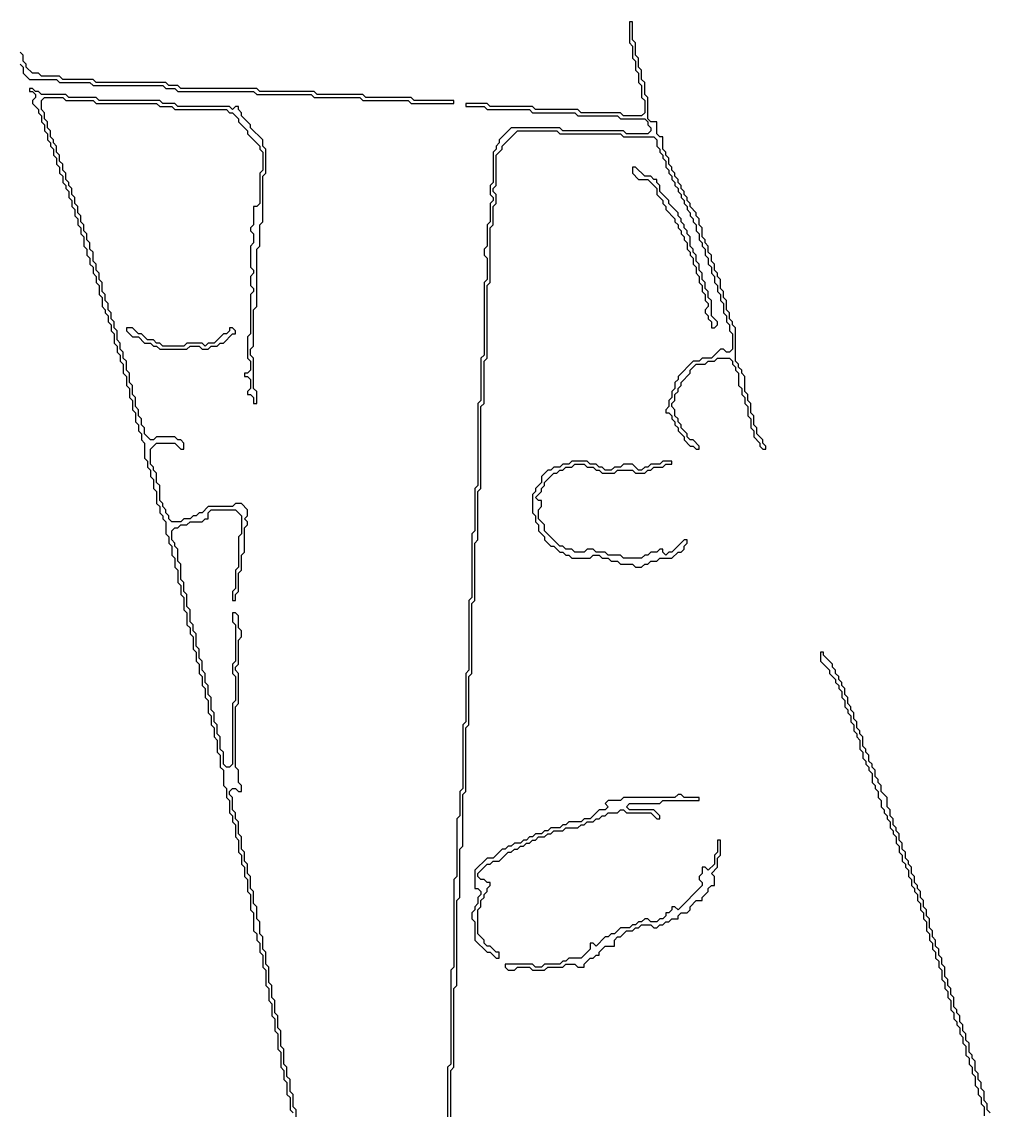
# Model space of a CAD drawing. Header units: metres. Extents: x 0 to 500, y 0 to 703.
# Drawn here: x 272.31 to 312.25, y 213.6 to 258.5 of the extents above; entities that cross this region are included whole.
import ezdxf

# ---------------------------------------------------------------- set-up
doc = ezdxf.new("R2010")
doc.units = ezdxf.units.M

msp = doc.modelspace()

# ---------------------------------------------------------------- linework, layer by layer
for points in [[(290, 212.5), (290, 215.25), (290.125, 215.375), (290.125, 218.625), (290.25, 218.75), (290.25, 222.25), (290.375, 222.375), (290.375, 224.375), (290.5, 224.5), (290.5, 226.625), (290.625, 226.75), (290.625, 229.375), (290.75, 229.5), (290.75, 231.5), (290.875, 231.625), (290.875, 234.5), (291, 234.625), (291, 237), (291.125, 237.125), (291.125, 239.125), (291.25, 239.25), (291.25, 242.625), (291.375, 242.75), (291.375, 244.5), (291.5, 244.625), (291.5, 247.625), (291.625, 247.75), (291.625, 250), (291.75, 250.125), (291.75, 250.875), (291.875, 251), (291.875, 251.375), (291.75, 251.5), (291.75, 251.625), (291.875, 251.75), (291.875, 253), (292.125, 253.25), (292.125, 253.375), (292.75, 254), (294.375, 254), (294.5, 253.875), (297, 253.875), (297.125, 253.75), (298.375, 253.75), (298.5, 253.625), (298.5, 253.375), (298.625, 253.25), (298.625, 253.125), (298.75, 253), (298.75, 252.875), (298.875, 252.75), (298.875, 252.5), (299, 252.375), (299, 252.25), (299.125, 252.125), (299.125, 252), (299.25, 251.875), (299.25, 251.75), (299.375, 251.625), (299.375, 251.5), (299.5, 251.375), (299.5, 251.25), (299.625, 251.125), (299.625, 251), (299.75, 250.875), (299.75, 250.75), (299.875, 250.625), (299.875, 250.5), (300, 250.375), (300, 250.25), (300.125, 250.125), (300.125, 249.875), (300.25, 249.75), (300.25, 249.5), (300.375, 249.375), (300.375, 249.25), (300.5, 249.125), (300.5, 248.875), (300.625, 248.75), (300.625, 248.5), (300.75, 248.375), (300.75, 248.125), (300.875, 248), (300.875, 247.75), (301, 247.625), (301, 247.375), (301.125, 247.25), (301.125, 247), (301.25, 246.875), (301.25, 246.5), (301.375, 246.375), (301.375, 246.125), (301.5, 246), (301.5, 245.75), (301.625, 245.625), (301.625, 245), (301.5, 244.875), (301.375, 244.875), (301.25, 245), (301.125, 245), (300.75, 244.625), (300.375, 244.625), (300.25, 244.5), (300, 244.5), (299.375, 243.875), (299.375, 243.75), (299.25, 243.625), (299.25, 243.375), (299.125, 243.25), (299.125, 243), (299, 242.875), (299, 242.625), (298.875, 242.5), (298.875, 242.375), (299, 242.375), (299.125, 242.25), (299.125, 242.125), (299.25, 242), (299.25, 241.875), (299.375, 241.75), (299.375, 241.625), (299.625, 241.375), (299.625, 241.25), (299.875, 241), (300, 241), (300.125, 240.875), (300.25, 240.875), (300.25, 241), (300, 241.25), (299.875, 241.25), (299.75, 241.375), (299.75, 241.5), (299.5, 241.75), (299.5, 241.875), (299.375, 242), (299.375, 242.125), (299.25, 242.25), (299.25, 242.5), (299.125, 242.625), (299.125, 242.75), (299.25, 242.875), (299.25, 243.125), (299.375, 243.25), (299.375, 243.375), (299.5, 243.5), (299.5, 243.625), (299.875, 244), (299.875, 244.125), (300.125, 244.375), (300.5, 244.375), (300.625, 244.5), (300.875, 244.5), (301, 244.625), (301.5, 244.625), (301.625, 244.5), (301.625, 244.375), (301.75, 244.25), (301.75, 244.125), (301.875, 244), (301.875, 243.5), (302, 243.375), (302, 243.125), (302.125, 243), (302.125, 242.75), (302.25, 242.625), (302.25, 242.25), (302.375, 242.125), (302.375, 241.75), (302.5, 241.625), (302.5, 241.375), (302.75, 241.125), (302.75, 241), (302.875, 240.875), (303, 240.875), (303, 241), (302.875, 241.125), (302.875, 241.25), (302.625, 241.5), (302.625, 241.75), (302.5, 241.875), (302.5, 242.25), (302.375, 242.375), (302.375, 242.75), (302.25, 242.875), (302.25, 243.125), (302.125, 243.25), (302.125, 243.875), (302, 244), (302, 244.125), (301.875, 244.25), (301.875, 244.375), (301.75, 244.5), (301.75, 245.875), (301.625, 246), (301.625, 246.125), (301.5, 246.25), (301.5, 246.5), (301.375, 246.625), (301.375, 247), (301.25, 247.125), (301.25, 247.375), (301.125, 247.5), (301.125, 247.875), (301, 248), (301, 248.125), (300.875, 248.25), (300.875, 248.5), (300.75, 248.625), (300.75, 248.875), (300.625, 249), (300.625, 249.25), (300.5, 249.375), (300.5, 249.5), (300.375, 249.625), (300.375, 250), (300.25, 250.125), (300.25, 250.375), (300.125, 250.5), (300.125, 250.625), (299.875, 250.875), (299.875, 251), (299.75, 251.125), (299.75, 251.25), (299.625, 251.375), (299.625, 251.5), (299.5, 251.625), (299.5, 251.75), (299.375, 251.875), (299.375, 252), (299.25, 252.125), (299.25, 252.25), (299.125, 252.375), (299.125, 252.5), (299, 252.625), (299, 252.875), (298.875, 253), (298.875, 253.125), (298.75, 253.25), (298.75, 253.75), (298.625, 253.75), (298.5, 253.875), (298.5, 254.375), (298.25, 254.375), (298.125, 254.5), (298.125, 255.375), (298, 255.5), (298, 256), (297.875, 256.125), (297.875, 256.5), (297.75, 256.625), (297.75, 257), (297.625, 257.125), (297.625, 257.625), (297.5, 257.75), (297.5, 258.5), (297.375, 258.5), (297.375, 257.625), (297.5, 257.5), (297.5, 257), (297.625, 256.875), (297.625, 256.5), (297.75, 256.375), (297.75, 256), (297.875, 255.875), (297.875, 255.375), (298, 255.25), (298, 254.75), (297.875, 254.625), (297.125, 254.625), (297, 254.75), (295.375, 254.75), (295.25, 254.875), (293.5, 254.875), (293.375, 255), (291.625, 255), (291.5, 255.125), (290.625, 255.125), (290.625, 255), (291.375, 255), (291.5, 254.875), (293.25, 254.875), (293.375, 254.75), (295.125, 254.75), (295.25, 254.625), (296.875, 254.625), (297, 254.5), (298, 254.5), (298.125, 254.375), (298.125, 254.25), (298.25, 254.125), (298.25, 254), (298.125, 253.875), (297.25, 253.875), (297.125, 254), (294.625, 254), (294.5, 254.125), (292.5, 254.125), (292, 253.625), (292, 253.5), (291.875, 253.375), (291.875, 253.25), (291.75, 253.125), (291.75, 251.875), (291.625, 251.75), (291.625, 251.375), (291.75, 251.25), (291.75, 251.125), (291.625, 251), (291.625, 250.25), (291.5, 250.125), (291.5, 249.25), (291.375, 249.125), (291.375, 248.875), (291.5, 248.75), (291.5, 247.875), (291.375, 247.75), (291.375, 244.75), (291.25, 244.625), (291.25, 242.875), (291.125, 242.75), (291.125, 239.375), (291, 239.25), (291, 237.5), (290.875, 237.375), (290.875, 234.75), (290.75, 234.625), (290.75, 231.75), (290.625, 231.625), (290.625, 229.625), (290.5, 229.5), (290.5, 226.875), (290.375, 226.75), (290.375, 225.75), (290.25, 225.625), (290.25, 223.25), (290.125, 223.125), (290.125, 219.5), (290, 219.375), (290, 215.5), (289.875, 215.375), (289.875, 212.625)], [(272.25, 256.75), (272.375, 256.625), (272.375, 256.375), (272.625, 256.125), (273.75, 256.125), (273.875, 256), (275.125, 256), (275.25, 255.875), (278.125, 255.875), (278.25, 255.75), (278.625, 255.75), (278.75, 255.625), (281.875, 255.625), (282, 255.5), (284.25, 255.5), (284.375, 255.375), (286.25, 255.375), (286.375, 255.25), (288.25, 255.25), (288.375, 255.125), (290.125, 255.125), (290.125, 255.25), (288.5, 255.25), (288.375, 255.375), (286.5, 255.375), (286.375, 255.5), (284.5, 255.5), (284.375, 255.625), (282.125, 255.625), (282, 255.75), (278.875, 255.75), (278.75, 255.875), (278.375, 255.875), (278.25, 256), (275.375, 256), (275.25, 256.125), (274, 256.125), (273.875, 256.25), (273.125, 256.25), (273, 256.375), (272.75, 256.375), (272.5, 256.625), (272.5, 256.75), (272.375, 256.875), (272.375, 257.125), (272.25, 257.25)], [(283.625, 213), (283.625, 213.625), (283.5, 213.75), (283.5, 214.25), (283.375, 214.375), (283.375, 214.875), (283.25, 215), (283.25, 215.375), (283.125, 215.5), (283.125, 216.125), (283, 216.25), (283, 216.875), (282.875, 217), (282.875, 217.5), (282.75, 217.625), (282.75, 218.125), (282.625, 218.25), (282.625, 218.75), (282.5, 218.875), (282.5, 219.5), (282.375, 219.625), (282.375, 220.125), (282.25, 220.25), (282.25, 220.75), (282.125, 220.875), (282.125, 221.375), (282, 221.5), (282, 222), (281.875, 222.125), (281.875, 222.625), (281.75, 222.75), (281.75, 223.25), (281.625, 223.375), (281.625, 223.75), (281.5, 223.875), (281.5, 224.25), (281.375, 224.375), (281.375, 224.875), (281.25, 225), (281.25, 225.5), (281.125, 225.625), (281.125, 225.875), (281, 226), (281, 226.5), (280.875, 226.625), (280.875, 226.75), (281, 226.875), (281.125, 226.875), (281.25, 226.75), (281.375, 226.75), (281.375, 227), (281.25, 227.125), (281.25, 227.625), (281.125, 227.75), (281.125, 230.25), (281.25, 230.375), (281.25, 231.625), (281.125, 231.75), (281.125, 231.875), (281.25, 232), (281.25, 233), (281.375, 233.125), (281.375, 233.375), (281.25, 233.5), (281.25, 234), (281.125, 234.125), (281, 234.125), (281, 233.75), (281.125, 233.625), (281.125, 232.125), (281, 232), (281, 231.625), (281.125, 231.5), (281.125, 230.5), (281, 230.375), (281, 227.875), (280.875, 227.75), (280.75, 227.75), (280.625, 227.875), (280.625, 228.375), (280.5, 228.5), (280.5, 229), (280.375, 229.125), (280.375, 229.5), (280.25, 229.625), (280.25, 230), (280.125, 230.125), (280.125, 230.625), (280, 230.75), (280, 231.125), (279.875, 231.25), (279.875, 231.625), (279.75, 231.75), (279.75, 232.125), (279.625, 232.25), (279.625, 232.625), (279.5, 232.75), (279.5, 233.25), (279.375, 233.375), (279.375, 233.625), (279.25, 233.75), (279.25, 234.25), (279.125, 234.375), (279.125, 234.875), (279, 235), (279, 235.375), (278.875, 235.5), (278.875, 236.125), (278.75, 236.25), (278.75, 236.75), (278.625, 236.875), (278.625, 237), (278.5, 237.125), (278.5, 237.5), (278.625, 237.625), (278.75, 237.625), (278.875, 237.75), (279.125, 237.75), (279.25, 237.875), (279.75, 237.875), (279.875, 238), (280, 238), (280, 238.25), (280.125, 238.375), (281.125, 238.375), (281.375, 238.125), (281.375, 237.375), (281.25, 237.25), (281.25, 236), (281.125, 235.875), (281.125, 235.125), (281, 235), (281, 234.625), (281.125, 234.625), (281.125, 234.875), (281.25, 235), (281.25, 235.75), (281.375, 235.875), (281.375, 236.5), (281.5, 236.625), (281.5, 237.625), (281.625, 237.75), (281.625, 237.875), (281.5, 238), (281.625, 238.125), (281.625, 238.375), (281.375, 238.625), (281.125, 238.625), (281, 238.5), (280, 238.5), (279.75, 238.25), (279.625, 238.25), (279.5, 238.125), (279.375, 238.125), (279.25, 238), (279, 238), (278.875, 237.875), (278.5, 237.875), (278.375, 238), (278.375, 238.125), (278.25, 238.25), (278.25, 238.375), (278.125, 238.5), (278.125, 238.625), (278, 238.75), (278, 239.375), (277.875, 239.5), (277.875, 239.875), (277.75, 240), (277.75, 240.125), (277.625, 240.25), (277.625, 240.875), (277.875, 241.125), (278.625, 241.125), (278.875, 240.875), (279, 240.875), (279, 241.125), (278.875, 241.25), (278.75, 241.25), (278.625, 241.375), (277.875, 241.375), (277.75, 241.25), (277.625, 241.25), (277.375, 241.5), (277.375, 241.75), (277.25, 241.875), (277.25, 242.125), (277.125, 242.25), (277.125, 242.5), (277, 242.625), (277, 243), (276.875, 243.125), (276.875, 243.5), (276.75, 243.625), (276.75, 244), (276.625, 244.125), (276.625, 244.5), (276.5, 244.625), (276.5, 244.875), (276.375, 245), (276.375, 245.25), (276.25, 245.375), (276.25, 245.75), (276.125, 245.875), (276.125, 246.125), (276, 246.25), (276, 246.5), (275.875, 246.625), (275.875, 246.875), (275.75, 247), (275.75, 247.25), (275.625, 247.375), (275.625, 247.75), (275.5, 247.875), (275.5, 248.125), (275.375, 248.25), (275.375, 248.5), (275.25, 248.625), (275.25, 249), (275.125, 249.125), (275.125, 249.375), (275, 249.5), (275, 249.75), (274.875, 249.875), (274.875, 250.125), (274.75, 250.25), (274.75, 250.5), (274.625, 250.625), (274.625, 250.875), (274.5, 251), (274.5, 251.25), (274.375, 251.375), (274.375, 251.625), (274.25, 251.75), (274.25, 251.875), (274.125, 252), (274.125, 252.25), (274, 252.375), (274, 252.625), (273.875, 252.75), (273.875, 253), (273.75, 253.125), (273.75, 253.375), (273.625, 253.5), (273.625, 253.625), (273.5, 253.75), (273.5, 254), (273.375, 254.125), (273.375, 254.375), (273.25, 254.5), (273.25, 254.75), (273.125, 254.875), (273.125, 255.25), (273.25, 255.375), (274, 255.375), (274.125, 255.25), (275.25, 255.25), (275.375, 255.125), (277.875, 255.125), (278, 255), (278.5, 255), (278.625, 254.875), (280.75, 254.875), (280.875, 254.75), (281, 254.75), (281.25, 254.5), (281.25, 254.375), (281.625, 254), (281.625, 253.875), (282.125, 253.375), (282.125, 253.25), (282.25, 253.125), (282.25, 252.375), (282.125, 252.25), (282.125, 251), (282, 250.875), (281.875, 250.875), (281.875, 250.125), (281.75, 250), (281.75, 249.875), (281.875, 249.75), (281.875, 249.375), (281.75, 249.25), (281.75, 248.375), (281.875, 248.25), (281.875, 248.125), (281.75, 248), (281.75, 247.625), (281.875, 247.5), (281.875, 247.375), (281.75, 247.25), (281.75, 245.625), (281.625, 245.5), (281.625, 244.625), (281.75, 244.5), (281.75, 244.125), (281.625, 244), (281.5, 244), (281.5, 243.875), (281.625, 243.875), (281.75, 243.75), (281.75, 243.375), (281.625, 243.25), (281.625, 243.125), (281.75, 243.125), (281.875, 243), (281.875, 242.75), (282, 242.75), (282, 243.25), (281.875, 243.375), (281.875, 244.625), (281.75, 244.75), (281.75, 245), (281.875, 245.125), (281.875, 246.625), (282, 246.75), (282, 249.125), (282.125, 249.25), (282.125, 250.125), (282.25, 250.25), (282.25, 252.125), (282.375, 252.25), (282.375, 253.25), (282.25, 253.375), (282.25, 253.625), (281.75, 254.125), (281.75, 254.25), (281.375, 254.625), (281.375, 254.75), (281.25, 254.875), (281.25, 255), (281.125, 255), (281, 254.875), (280.875, 255), (278.75, 255), (278.625, 255.125), (278.125, 255.125), (278, 255.25), (275.5, 255.25), (275.375, 255.375), (274.25, 255.375), (274.125, 255.5), (273.125, 255.5), (273, 255.625), (272.875, 255.625), (272.75, 255.75), (272.625, 255.75), (272.625, 255.625), (272.75, 255.625), (272.875, 255.5), (272.875, 255.375), (272.75, 255.25), (272.75, 255.125), (273, 254.875), (273, 254.75), (273.125, 254.625), (273.125, 254.375), (273.25, 254.25), (273.25, 254), (273.375, 253.875), (273.375, 253.625), (273.5, 253.5), (273.5, 253.375), (273.625, 253.25), (273.625, 253), (273.75, 252.875), (273.75, 252.625), (273.875, 252.5), (273.875, 252.25), (274, 252.125), (274, 251.875), (274.125, 251.75), (274.125, 251.625), (274.25, 251.5), (274.25, 251.25), (274.375, 251.125), (274.375, 250.875), (274.5, 250.75), (274.5, 250.5), (274.625, 250.375), (274.625, 250.125), (274.75, 250), (274.75, 249.75), (274.875, 249.625), (274.875, 249.25), (275, 249.125), (275, 248.875), (275.125, 248.75), (275.125, 248.5), (275.25, 248.375), (275.25, 248.125), (275.375, 248), (275.375, 247.75), (275.5, 247.625), (275.5, 247.25), (275.625, 247.125), (275.625, 246.75), (275.75, 246.625), (275.75, 246.5), (275.875, 246.375), (275.875, 246.125), (276, 246), (276, 245.75), (276.125, 245.625), (276.125, 245.25), (276.25, 245.125), (276.25, 244.875), (276.375, 244.75), (276.375, 244.5), (276.5, 244.375), (276.5, 244), (276.625, 243.875), (276.625, 243.5), (276.75, 243.375), (276.75, 243), (276.875, 242.875), (276.875, 242.5), (277, 242.375), (277, 242), (277.125, 241.875), (277.125, 241.625), (277.25, 241.5), (277.25, 241.25), (277.375, 241.125), (277.375, 240.5), (277.5, 240.375), (277.5, 240.125), (277.625, 240), (277.625, 239.75), (277.75, 239.625), (277.75, 239.25), (277.875, 239.125), (277.875, 238.625), (278, 238.5), (278, 238.25), (278.125, 238.125), (278.125, 238), (278.25, 237.875), (278.25, 237.375), (278.375, 237.25), (278.375, 237), (278.5, 236.875), (278.5, 236.5), (278.625, 236.375), (278.625, 236), (278.75, 235.875), (278.75, 235.375), (278.875, 235.25), (278.875, 234.875), (279, 234.75), (279, 234.25), (279.125, 234.125), (279.125, 233.625), (279.25, 233.5), (279.25, 233.25), (279.375, 233.125), (279.375, 232.625), (279.5, 232.5), (279.5, 232.125), (279.625, 232), (279.625, 231.625), (279.75, 231.5), (279.75, 231.125), (279.875, 231), (279.875, 230.625), (280, 230.5), (280, 230), (280.125, 229.875), (280.125, 229.5), (280.25, 229.375), (280.25, 229), (280.375, 228.875), (280.375, 228.375), (280.5, 228.25), (280.5, 227.75), (280.625, 227.625), (280.625, 227), (280.75, 226.875), (280.75, 226.5), (280.875, 226.375), (280.875, 225.875), (281, 225.75), (281, 225.5), (281.125, 225.375), (281.125, 224.875), (281.25, 224.75), (281.25, 224.25), (281.375, 224.125), (281.375, 223.75), (281.5, 223.625), (281.5, 223.25), (281.625, 223.125), (281.625, 222.625), (281.75, 222.5), (281.75, 221.875), (281.875, 221.75), (281.875, 221), (282, 220.875), (282, 220.625), (282.125, 220.5), (282.125, 220.125), (282.25, 220), (282.25, 219.5), (282.375, 219.375), (282.375, 218.75), (282.5, 218.625), (282.5, 218.125), (282.625, 218), (282.625, 217.5), (282.75, 217.375), (282.75, 216.875), (282.875, 216.75), (282.875, 216.125), (283, 216), (283, 215.375), (283.125, 215.25), (283.125, 214.875), (283.25, 214.75), (283.25, 214.25), (283.375, 214.125), (283.375, 213.625), (283.5, 213.5)], [(312.25, 213.5), (312.125, 213.625), (312.125, 213.875), (312, 214), (312, 214.375), (311.875, 214.5), (311.875, 214.75), (311.75, 214.875), (311.75, 215.125), (311.625, 215.25), (311.625, 215.625), (311.5, 215.75), (311.5, 215.875), (311.375, 216), (311.375, 216.375), (311.25, 216.5), (311.25, 216.75), (311.125, 216.875), (311.125, 217.125), (311, 217.25), (311, 217.5), (310.875, 217.625), (310.875, 217.75), (310.75, 217.875), (310.75, 218.25), (310.625, 218.375), (310.625, 218.625), (310.5, 218.75), (310.5, 219), (310.375, 219.125), (310.375, 219.5), (310.25, 219.625), (310.25, 219.875), (310.125, 220), (310.125, 220.25), (310, 220.375), (310, 220.625), (309.875, 220.75), (309.875, 221), (309.75, 221.125), (309.75, 221.5), (309.625, 221.625), (309.625, 221.875), (309.5, 222), (309.5, 222.25), (309.375, 222.375), (309.375, 222.625), (309.25, 222.75), (309.25, 222.875), (309.125, 223), (309.125, 223.25), (309, 223.375), (309, 223.625), (308.875, 223.75), (308.875, 223.875), (308.75, 224), (308.75, 224.25), (308.625, 224.375), (308.625, 224.625), (308.5, 224.75), (308.5, 225), (308.375, 225.125), (308.375, 225.25), (308.25, 225.375), (308.25, 225.625), (308.125, 225.75), (308.125, 226), (308, 226.125), (308, 226.5), (307.75, 226.75), (307.75, 227), (307.625, 227.125), (307.625, 227.25), (307.5, 227.375), (307.5, 227.625), (307.375, 227.75), (307.375, 227.875), (307.25, 228), (307.25, 228.25), (307.125, 228.375), (307.125, 228.5), (307, 228.625), (307, 229), (306.875, 229.125), (306.875, 229.25), (306.75, 229.375), (306.75, 229.625), (306.625, 229.75), (306.625, 230), (306.5, 230.125), (306.5, 230.25), (306.375, 230.375), (306.375, 230.625), (306.25, 230.75), (306.25, 231), (306.125, 231.125), (306.125, 231.25), (306, 231.375), (306, 231.5), (305.875, 231.625), (305.875, 231.75), (305.75, 231.875), (305.75, 232), (305.375, 232.375), (305.375, 232.5), (305.25, 232.5), (305.25, 232.125), (305.625, 231.75), (305.625, 231.625), (305.875, 231.375), (305.875, 231.25), (306, 231.125), (306, 231), (306.125, 230.875), (306.125, 230.625), (306.25, 230.5), (306.25, 230.25), (306.375, 230.125), (306.375, 230), (306.5, 229.875), (306.5, 229.625), (306.625, 229.5), (306.625, 229.25), (306.75, 229.125), (306.75, 229), (306.875, 228.875), (306.875, 228.5), (307, 228.375), (307, 228.125), (307.125, 228), (307.125, 227.875), (307.25, 227.75), (307.25, 227.625), (307.375, 227.5), (307.375, 227.125), (307.5, 227), (307.5, 226.875), (307.625, 226.75), (307.625, 226.5), (307.75, 226.375), (307.75, 226.125), (307.875, 226), (307.875, 225.875), (308, 225.75), (308, 225.625), (308.125, 225.5), (308.125, 225.25), (308.25, 225.125), (308.25, 225), (308.375, 224.875), (308.375, 224.625), (308.5, 224.5), (308.5, 224.25), (308.625, 224.125), (308.625, 223.875), (308.75, 223.75), (308.75, 223.625), (308.875, 223.5), (308.875, 223.25), (309, 223.125), (309, 222.875), (309.125, 222.75), (309.125, 222.625), (309.25, 222.5), (309.25, 222.25), (309.375, 222.125), (309.375, 221.875), (309.5, 221.75), (309.5, 221.5), (309.625, 221.375), (309.625, 221), (309.75, 220.875), (309.75, 220.625), (309.875, 220.5), (309.875, 220.25), (310, 220.125), (310, 219.875), (310.125, 219.75), (310.125, 219.5), (310.25, 219.375), (310.25, 219), (310.375, 218.875), (310.375, 218.625), (310.5, 218.5), (310.5, 218.25), (310.625, 218.125), (310.625, 217.75), (310.75, 217.625), (310.75, 217.375), (310.875, 217.25), (310.875, 217.125), (311, 217), (311, 216.75), (311.125, 216.625), (311.125, 216.375), (311.25, 216.25), (311.25, 215.875), (311.375, 215.75), (311.375, 215.5), (311.5, 215.375), (311.5, 215.125), (311.625, 215), (311.625, 214.625), (311.75, 214.5), (311.75, 214.25), (311.875, 214.125), (311.875, 213.875), (312, 213.75), (312, 213.375)]]:
    msp.add_lwpolyline(points)
for points in [[(297.5, 252.5), (297.5, 252.25), (297.75, 252), (298.125, 252), (298.5, 251.625), (298.5, 251.375), (298.75, 251.125), (298.75, 251), (298.875, 250.875), (298.875, 250.75), (299.25, 250.375), (299.25, 250.25), (299.375, 250.125), (299.375, 250), (299.5, 249.875), (299.5, 249.75), (299.625, 249.625), (299.625, 249.5), (299.75, 249.375), (299.75, 249.125), (299.875, 249), (299.875, 248.875), (300, 248.75), (300, 248.5), (300.125, 248.375), (300.125, 248.125), (300.25, 248), (300.25, 247.75), (300.375, 247.625), (300.375, 247.375), (300.5, 247.25), (300.5, 247), (300.625, 246.875), (300.625, 246.75), (300.5, 246.625), (300.5, 246.5), (300.625, 246.375), (300.625, 246.25), (300.75, 246.125), (300.75, 245.875), (300.875, 245.875), (301, 246), (301, 246.125), (300.75, 246.375), (300.75, 247), (300.625, 247.125), (300.625, 247.375), (300.5, 247.5), (300.5, 247.75), (300.375, 247.875), (300.375, 248.125), (300.25, 248.25), (300.25, 248.5), (300.125, 248.625), (300.125, 248.875), (300, 249), (300, 249.125), (299.875, 249.25), (299.875, 249.625), (299.75, 249.75), (299.75, 249.875), (299.625, 250), (299.625, 250.125), (299.5, 250.25), (299.5, 250.375), (299.375, 250.5), (299.375, 250.625), (299, 251), (299, 251.125), (298.625, 251.5), (298.625, 251.75), (298.5, 251.875), (298.5, 252), (298.375, 252), (298.25, 252.125), (298, 252.125), (297.625, 252.5)], [(276.625, 245.875), (276.625, 245.75), (276.875, 245.5), (277.125, 245.5), (277.375, 245.25), (277.625, 245.25), (277.75, 245.125), (277.875, 245.125), (278, 245), (279.125, 245), (279.25, 245.125), (279.625, 245.125), (279.75, 245), (280, 245), (280.125, 245.125), (280.375, 245.125), (280.5, 245.25), (280.625, 245.25), (281, 245.625), (281.125, 245.625), (281.125, 245.75), (281, 245.875), (280.875, 245.875), (280.875, 245.75), (280.75, 245.625), (280.625, 245.625), (280.25, 245.25), (280, 245.25), (279.875, 245.125), (279.75, 245.25), (279.125, 245.25), (279, 245.125), (278.125, 245.125), (278, 245.25), (277.875, 245.25), (277.75, 245.375), (277.5, 245.375), (277.25, 245.625), (277.125, 245.625), (276.875, 245.875)], [(295, 240.375), (294.875, 240.25), (294.625, 240.25), (294.5, 240.125), (294.25, 240.125), (294.125, 240), (294, 240), (293.75, 239.75), (293.75, 239.5), (293.5, 239.25), (293.5, 239.125), (293.375, 239), (293.375, 238.25), (293.5, 238.125), (293.5, 237.875), (293.625, 237.75), (293.625, 237.5), (293.875, 237.25), (293.875, 237.125), (294.125, 236.875), (294.25, 236.875), (294.5, 236.625), (294.625, 236.625), (294.75, 236.5), (294.875, 236.5), (295, 236.375), (295.75, 236.375), (295.875, 236.5), (296.125, 236.5), (296.25, 236.375), (296.5, 236.375), (296.625, 236.25), (296.875, 236.25), (297, 236.125), (297.5, 236.125), (297.625, 236), (297.875, 236), (298, 236.125), (298.125, 236.125), (298.25, 236.25), (298.5, 236.25), (298.625, 236.375), (299.125, 236.375), (299.375, 236.625), (299.5, 236.625), (299.625, 236.75), (299.625, 236.875), (299.75, 237), (299.75, 237.125), (299.625, 237.125), (299.125, 236.625), (299, 236.625), (298.875, 236.5), (298.75, 236.625), (298.75, 236.75), (298.625, 236.75), (298.5, 236.625), (298.25, 236.625), (298.125, 236.5), (298, 236.5), (297.875, 236.375), (297.125, 236.375), (297, 236.5), (296.5, 236.5), (296.375, 236.625), (296, 236.625), (295.875, 236.75), (295.625, 236.75), (295.5, 236.625), (295.125, 236.625), (295, 236.75), (294.75, 236.75), (294.625, 236.875), (294.5, 236.875), (293.875, 237.5), (293.875, 237.75), (293.625, 238), (293.625, 238.375), (293.75, 238.5), (293.75, 238.75), (293.625, 238.75), (293.5, 238.875), (293.75, 239.125), (293.75, 239.25), (293.875, 239.375), (293.875, 239.5), (294.25, 239.875), (294.375, 239.875), (294.5, 240), (294.625, 240), (294.75, 240.125), (295, 240.125), (295.125, 240.25), (295.5, 240.25), (295.625, 240.125), (295.875, 240.125), (296, 240), (296.125, 240), (296.25, 239.875), (296.75, 239.875), (296.875, 240), (297.5, 240), (297.625, 239.875), (298, 239.875), (298.125, 240), (298.25, 240), (298.375, 240.125), (298.75, 240.125), (298.875, 240.25), (299.125, 240.25), (299.125, 240.375), (298.75, 240.375), (298.625, 240.25), (298.25, 240.25), (298.125, 240.125), (298, 240.125), (297.875, 240), (297.75, 240), (297.5, 240.25), (297.125, 240.25), (297, 240.125), (296.75, 240.125), (296.625, 240), (296.375, 240), (296.25, 240.125), (296.125, 240.125), (296, 240.25), (295.75, 240.25), (295.625, 240.375)], [(299.375, 226.625), (299.25, 226.5), (297.125, 226.5), (297, 226.375), (296.5, 226.375), (296.375, 226.25), (296.5, 226.125), (296.375, 226), (296.125, 226), (295.75, 225.625), (295.5, 225.625), (295.375, 225.5), (294.875, 225.5), (294.75, 225.375), (294.625, 225.375), (294.5, 225.25), (294.125, 225.25), (294, 225.125), (293.875, 225.125), (293.75, 225), (293.5, 225), (293.375, 224.875), (293.25, 224.875), (293.125, 224.75), (293, 224.75), (292.875, 224.625), (292.625, 224.625), (292.5, 224.5), (292.375, 224.5), (292.25, 224.375), (292.125, 224.375), (291.75, 224), (291.5, 224), (291, 223.5), (291, 222.75), (291.125, 222.75), (291.25, 222.625), (291.25, 222.5), (291.125, 222.375), (291.125, 222.125), (291, 222), (291, 221.875), (290.875, 221.75), (290.875, 221.5), (291, 221.375), (291, 220.625), (291.5, 220.125), (291.625, 220.125), (291.875, 219.875), (292, 219.875), (292, 220.125), (291.875, 220.125), (291.625, 220.375), (291.5, 220.375), (291.375, 220.5), (291.375, 220.625), (291.125, 220.875), (291.125, 221.875), (291.25, 222), (291.25, 222.25), (291.375, 222.375), (291.375, 222.5), (291.5, 222.625), (291.5, 222.75), (291.625, 222.875), (291.625, 223), (291.5, 223), (291.375, 223.125), (291.25, 223.125), (291.125, 223.25), (291.125, 223.375), (291.5, 223.75), (291.625, 223.75), (291.75, 223.875), (292, 223.875), (292.375, 224.25), (292.5, 224.25), (292.625, 224.375), (292.75, 224.375), (292.875, 224.5), (293, 224.5), (293.125, 224.625), (293.25, 224.625), (293.375, 224.75), (293.5, 224.75), (293.625, 224.875), (293.875, 224.875), (294, 225), (294.125, 225), (294.25, 225.125), (294.625, 225.125), (294.75, 225.25), (295.25, 225.25), (295.375, 225.375), (295.5, 225.375), (295.625, 225.5), (295.875, 225.5), (296, 225.625), (296.125, 225.625), (296.25, 225.75), (296.375, 225.75), (296.5, 225.875), (296.875, 225.875), (297, 226), (297.125, 226), (297.25, 225.875), (298.25, 225.875), (298.5, 225.625), (298.625, 225.625), (298.625, 225.75), (298.375, 226), (297.375, 226), (297.25, 226.125), (297.375, 226.25), (298.625, 226.25), (298.75, 226.375), (300.25, 226.375), (300.25, 226.5), (299.625, 226.5), (299.5, 226.625)], [(301, 224.75), (301, 224.25), (300.875, 224.125), (300.875, 223.75), (300.625, 223.5), (300.5, 223.625), (300.375, 223.625), (300.375, 223.375), (300.25, 223.25), (300.25, 223.125), (300.375, 223), (300.375, 222.875), (299.375, 221.875), (299.25, 222), (299.125, 222), (299.125, 221.875), (299, 221.75), (298.875, 221.75), (298.875, 221.625), (298.75, 221.5), (298.625, 221.5), (298.5, 221.375), (298.25, 221.375), (298.125, 221.5), (298, 221.5), (297.875, 221.375), (297.75, 221.375), (297.625, 221.25), (297.5, 221.25), (297.375, 221.125), (297, 221.125), (296.75, 220.875), (296.625, 220.875), (296.5, 220.75), (296.375, 220.75), (296, 220.375), (295.875, 220.5), (295.75, 220.5), (295.75, 220.25), (295.375, 219.875), (294.875, 219.875), (294.75, 219.75), (294.625, 219.75), (294.5, 219.625), (293.875, 219.625), (293.75, 219.5), (293.5, 219.5), (293.375, 219.625), (292.25, 219.625), (292.25, 219.5), (292.375, 219.375), (292.625, 219.375), (292.75, 219.5), (293.25, 219.5), (293.375, 219.375), (293.875, 219.375), (294, 219.5), (294.625, 219.5), (294.75, 219.625), (295.125, 219.625), (295.25, 219.5), (295.5, 219.5), (295.5, 219.625), (295.75, 219.875), (295.875, 219.875), (296, 220), (296.125, 220), (296.125, 220.125), (296.375, 220.375), (296.75, 220.375), (296.75, 220.625), (296.875, 220.75), (297, 220.75), (297.25, 221), (297.5, 221), (297.625, 221.125), (297.75, 221.125), (297.875, 221.25), (298.25, 221.25), (298.375, 221.125), (298.5, 221.125), (298.625, 221.25), (298.75, 221.25), (298.875, 221.375), (299, 221.375), (299.125, 221.5), (299.375, 221.5), (299.375, 221.625), (299.5, 221.75), (299.75, 221.75), (299.875, 221.875), (299.875, 222), (300.125, 222.25), (300.375, 222.25), (300.375, 222.375), (300.625, 222.625), (300.625, 222.75), (300.75, 222.875), (300.875, 222.875), (300.875, 223.25), (300.75, 223.375), (301, 223.625), (301, 224), (301.125, 224.125), (301.125, 224.75)]]:
    msp.add_lwpolyline(points, close=True)

doc.saveas('drawing.dxf')
